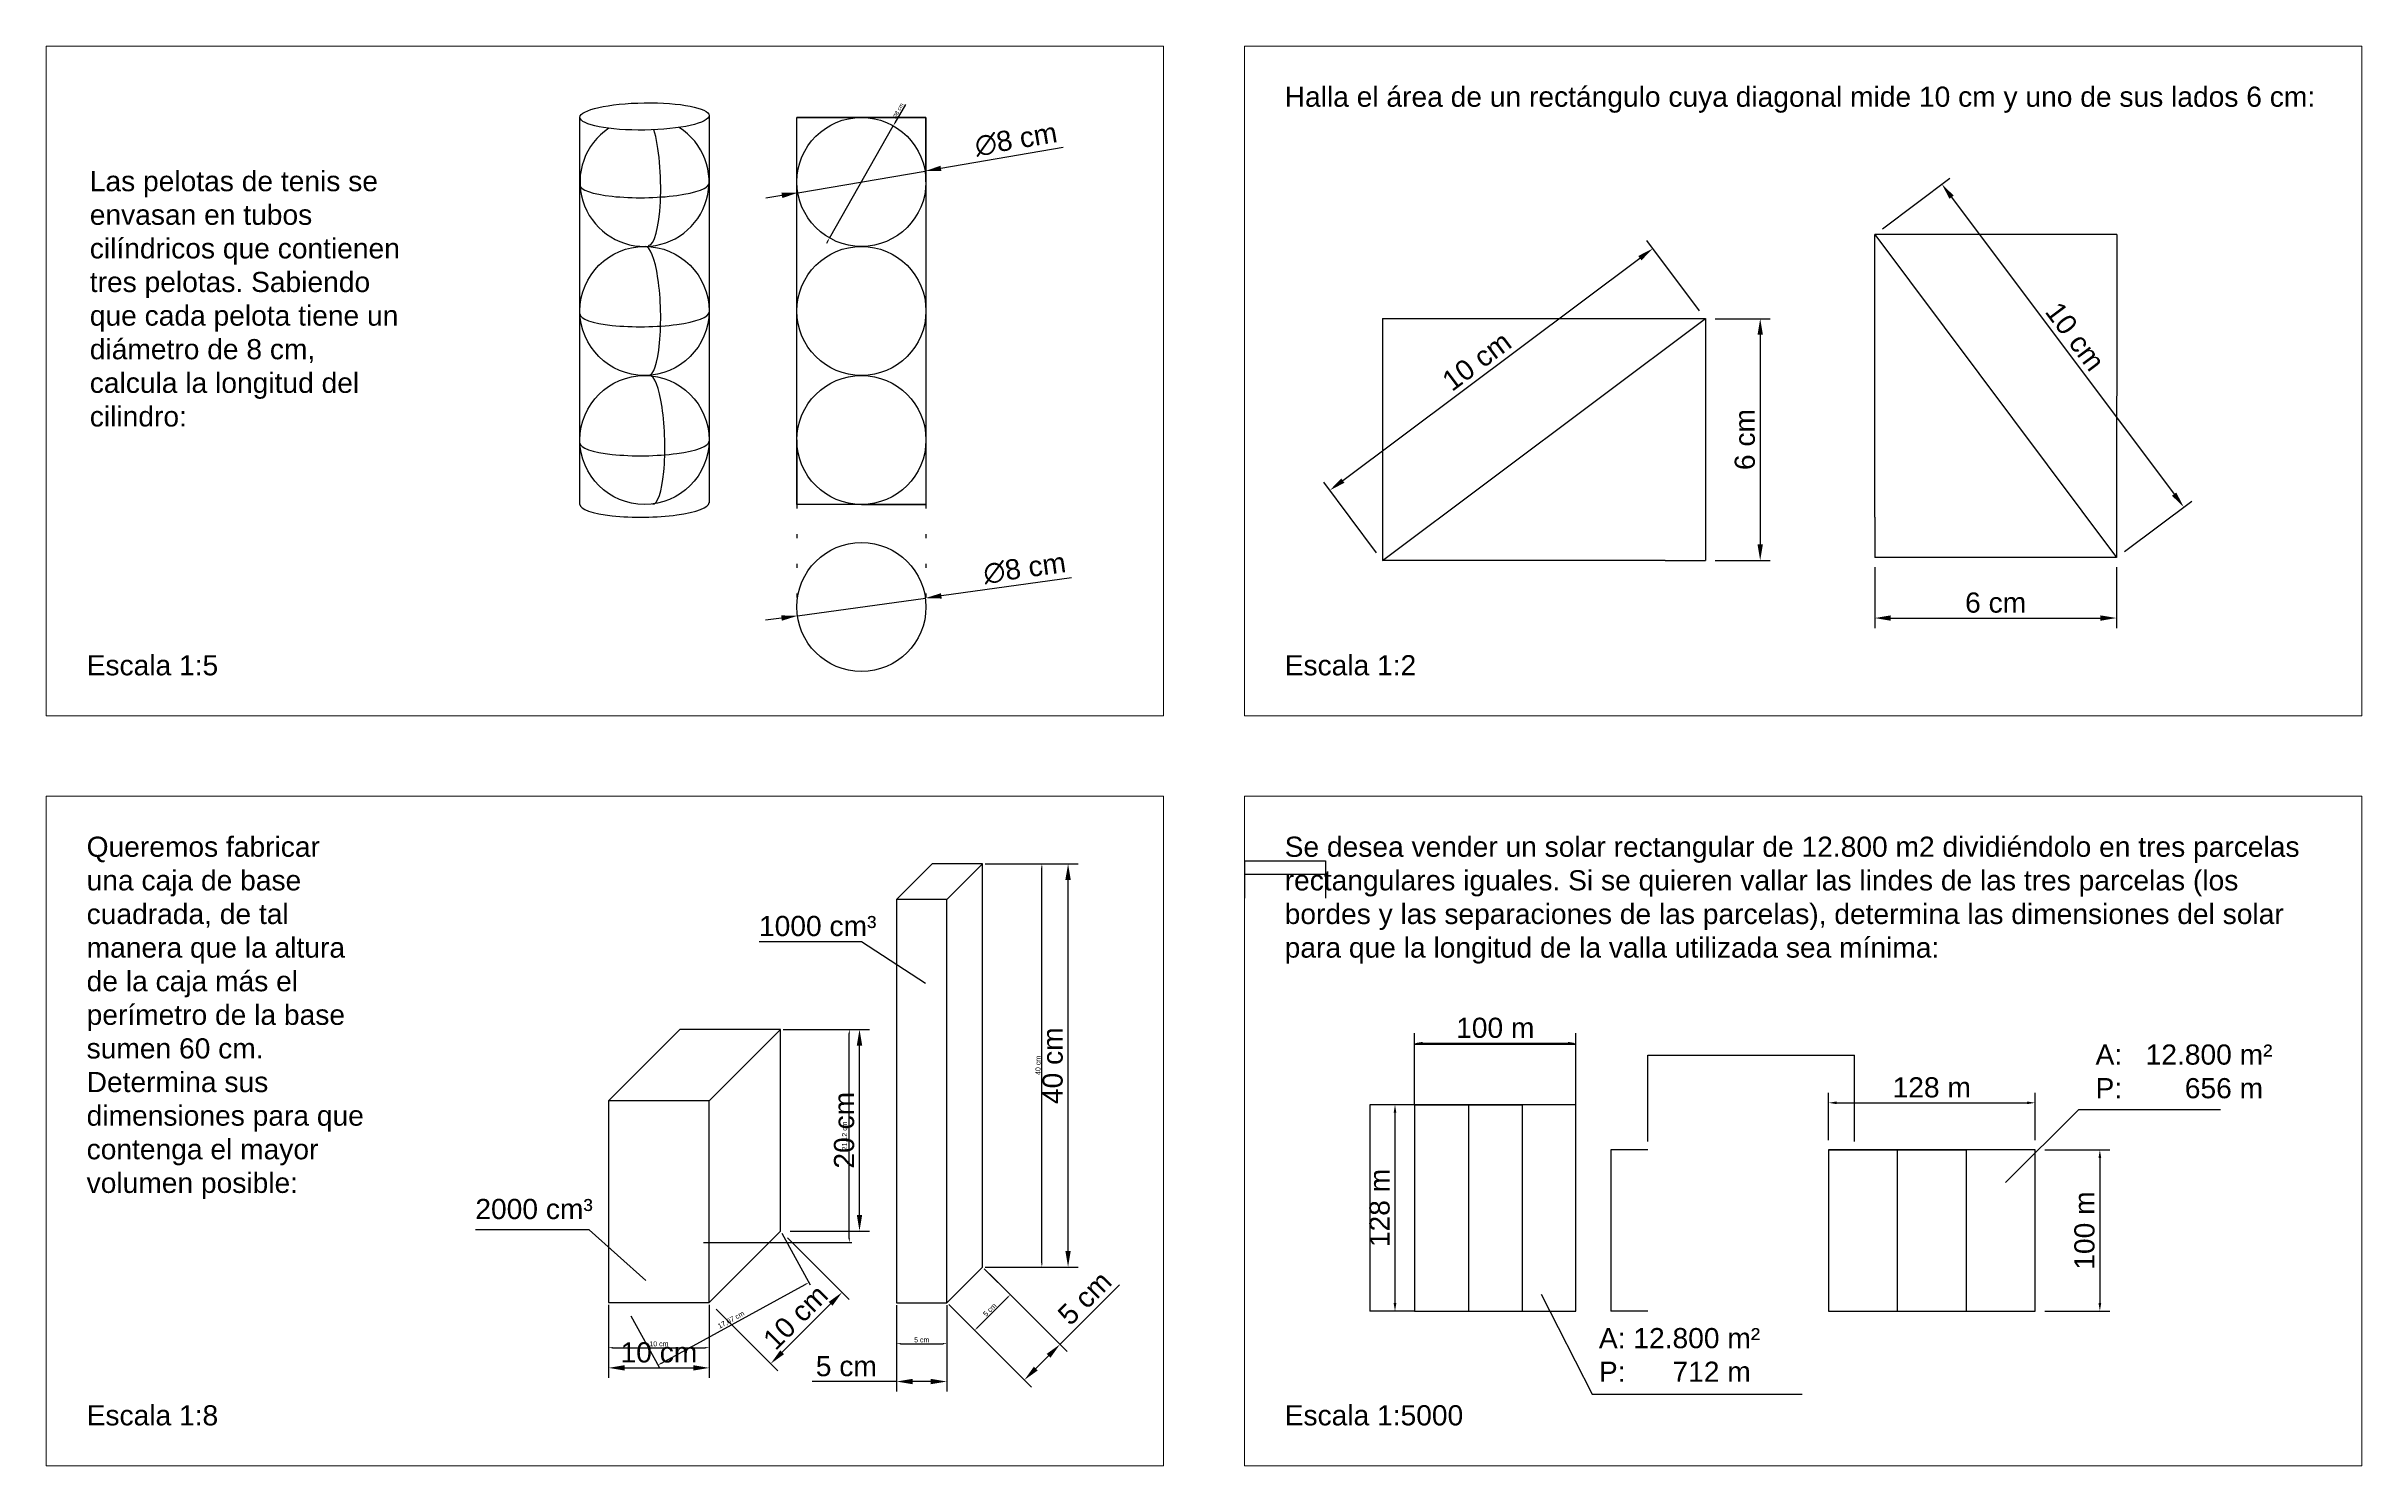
# Paper-space layout 'Presentación1' of a CAD drawing. Header units: millimetres. Extents: x 0 to 287, y 0 to 176.
# The model-space entities are those that its viewports show. They can reach past a viewport. Long polylines and large blocks are cut down to what shows.
import ezdxf

# ---------------------------------------------------------------- set-up
doc = ezdxf.new("R2010")
doc.units = ezdxf.units.MM
doc.linetypes.add('PUNTOS', pattern=[6.35, 0, -6.35])
doc.layers.add('Cotas', color=253, linetype='Continuous')
doc.layers.add('Líneas de cota', color=252, linetype='PUNTOS')
doc.styles.get("Standard").update_dxf_attribs({"font": 'arial.ttf'})
doc.dimstyles.new('nury_cm', dxfattribs={"dimtxt": 2.5, "dimasz": 2, "dimexe": 1.25, "dimexo": 1.2, "dimtad": 1, "dimlfac": 0.1, "dimtxsty": 'Standard', "dimcen": 2.5, "dimadec": 0, "dimazin": 0, "dimtfac": 1, "dimtmove": 0, "dimatfit": 3, "dimfxl": 1, "dimarcsym": 0})
doc.dimstyles.new('nury_m', dxfattribs={"dimtxt": 2.5, "dimasz": 1, "dimexe": 1.25, "dimexo": 1.2, "dimtad": 1, "dimlfac": 0.001, "dimtxsty": 'Standard', "dimcen": 2.5, "dimadec": 0, "dimazin": 0, "dimtfac": 1, "dimtmove": 0, "dimatfit": 3, "dimfxl": 1, "dimarcsym": 0})

# ---------------------------------------------------------------- blocks, each defined once
blk = doc.blocks.new('*D2')
at = {"color": 0, "lineweight": -2, "transparency": 16777216}
for p, q in [((2401.11, 1755.3), (2394.61, 1743.85)), ((2354.12, 1672.54), (2393.62, 1742.11)), ((2353.14, 1670.8), (2352.15, 1669.06))]:
    blk.add_line(p, q, dxfattribs=at)
at = {"color": 0, "transparency": 16777216}
for points in [[(2394.32, 1744.02), (2394.9, 1743.69), (2393.62, 1742.11)], [(2352.85, 1670.97), (2353.43, 1670.64), (2354.12, 1672.54)]]:
    blk.add_solid(points, dxfattribs=at)
at = {"layer": 'Defpoints', "color": 0, "transparency": 16777216}
for p in [(2393.62, 1742.11), (2354.12, 1672.54)]:
    blk.add_point(p, dxfattribs=at)
at = {"color": 0, "transparency": 16777216, "insert": (2396.64, 1751.42), "char_height": 2.5, "attachment_point": 5, "rotation": 60.41577}
blk.add_mtext('∅8 cm', dxfattribs=at)
blk = doc.blocks.new('*D3')
at = {"layer": 'Cotas', "color": 0, "lineweight": -2, "transparency": 16777216}
for p, q in [((2498.83, 1728.58), (2423.17, 1715.71)), ((2334.44, 1700.62), (2413.31, 1714.03)), ((2324.58, 1698.94), (2314.72, 1697.27))]:
    blk.add_line(p, q, dxfattribs=at)
at = {"layer": 'Cotas', "color": 0, "transparency": 16777216}
for points in [[(2422.89, 1717.35), (2423.44, 1714.07), (2413.31, 1714.03)], [(2324.3, 1700.59), (2324.86, 1697.3), (2334.44, 1700.62)]]:
    blk.add_solid(points, dxfattribs=at)
at = {"layer": 'Defpoints', "color": 0, "transparency": 16777216}
for p in [(2413.31, 1714.03), (2334.44, 1700.62)]:
    blk.add_point(p, dxfattribs=at)
at = {"layer": 'Cotas', "color": 0, "transparency": 16777216, "insert": (2469.66, 1733.61), "char_height": 12.5, "attachment_point": 5, "rotation": 9.65063}
blk.add_mtext('∅8 cm', dxfattribs=at)
blk = doc.blocks.new('*D4')
at = {"layer": 'Cotas', "color": 0, "lineweight": -2, "transparency": 16777216}
for p, q in [((2948.59, 1839.6), (2962.29, 1839.6)), ((2959.79, 1835.6), (2959.79, 1783.64)), ((2948.59, 1779.64), (2962.29, 1779.64))]:
    blk.add_line(p, q, dxfattribs=at)
at = {"layer": 'Cotas', "color": 0, "transparency": 16777216}
for points in [[(2959.12, 1835.6), (2960.46, 1835.6), (2959.79, 1839.6)], [(2959.12, 1783.64), (2960.46, 1783.64), (2959.79, 1779.64)]]:
    blk.add_solid(points, dxfattribs=at)
at = {"layer": 'Defpoints', "color": 0, "transparency": 16777216}
for p in [(2946.19, 1839.6), (2946.19, 1779.64), (2959.79, 1779.64)]:
    blk.add_point(p, dxfattribs=at)
at = {"layer": 'Cotas', "color": 0, "transparency": 16777216, "insert": (2955.99, 1809.62), "char_height": 5, "attachment_point": 5, "rotation": 90}
blk.add_mtext('6 cm', dxfattribs=at)
blk = doc.blocks.new('*D5')
at = {"layer": 'Cotas', "color": 0, "lineweight": -2, "transparency": 16777216}
for p, q in [((2856.31, 1799.44), (2929.96, 1854.6)), ((2944.75, 1841.52), (2931.66, 1859)), ((2864.7, 1781.56), (2851.61, 1799.04))]:
    blk.add_line(p, q, dxfattribs=at)
at = {"layer": 'Cotas', "color": 0, "transparency": 16777216}
for points in [[(2929.56, 1855.14), (2930.36, 1854.07), (2933.16, 1857)], [(2855.91, 1799.97), (2856.71, 1798.9), (2853.1, 1797.04)]]:
    blk.add_solid(points, dxfattribs=at)
at = {"layer": 'Defpoints', "color": 0, "transparency": 16777216}
for p in [(2933.16, 1857), (2946.19, 1839.6), (2866.14, 1779.64)]:
    blk.add_point(p, dxfattribs=at)
at = {"layer": 'Cotas', "color": 0, "transparency": 16777216, "insert": (2889.51, 1829.05), "char_height": 5, "attachment_point": 5, "rotation": 36.83377}
blk.add_mtext('10 cm', dxfattribs=at)
blk = doc.blocks.new('*D6')
at = {"layer": 'Cotas', "color": 0, "lineweight": -2, "transparency": 16777216}
for p, q in [((2990.09, 1861.89), (3006.84, 1874.43)), ((3007.23, 1869.73), (3062.4, 1796.08)), ((3050.06, 1781.83), (3066.8, 1794.37))]:
    blk.add_line(p, q, dxfattribs=at)
at = {"layer": 'Cotas', "color": 0, "transparency": 16777216}
for points in [[(3007.77, 1870.13), (3006.7, 1869.33), (3004.84, 1872.93)], [(3062.93, 1796.48), (3061.87, 1795.68), (3064.8, 1792.88)]]:
    blk.add_solid(points, dxfattribs=at)
at = {"layer": 'Defpoints', "color": 0, "transparency": 16777216}
for p in [(2988.17, 1860.45), (3064.8, 1792.88), (3048.13, 1780.39)]:
    blk.add_point(p, dxfattribs=at)
at = {"layer": 'Cotas', "color": 0, "transparency": 16777216, "insert": (3037.86, 1835.18), "char_height": 5, "attachment_point": 5, "rotation": 306.83377}
blk.add_mtext('10 cm', dxfattribs=at)
blk = doc.blocks.new('*D7')
at = {"layer": 'Cotas', "color": 0, "lineweight": -2, "transparency": 16777216}
for p, q in [((2988.17, 1777.99), (2988.17, 1762.86)), ((3048.13, 1777.99), (3048.13, 1762.86)), ((2992.17, 1765.36), (3044.13, 1765.36))]:
    blk.add_line(p, q, dxfattribs=at)
at = {"layer": 'Cotas', "color": 0, "transparency": 16777216}
for points in [[(2992.17, 1766.02), (2992.17, 1764.69), (2988.17, 1765.36)], [(3044.13, 1766.02), (3044.13, 1764.69), (3048.13, 1765.36)]]:
    blk.add_solid(points, dxfattribs=at)
at = {"layer": 'Defpoints', "color": 0, "transparency": 16777216}
for p in [(2988.17, 1780.39), (3048.13, 1780.39), (3048.13, 1765.36)]:
    blk.add_point(p, dxfattribs=at)
at = {"layer": 'Cotas', "color": 0, "transparency": 16777216, "insert": (3018.15, 1769.16), "char_height": 5, "attachment_point": 5}
blk.add_mtext('6 cm', dxfattribs=at)
blk = doc.blocks.new('*D8')
at = {"color": 0, "lineweight": -2, "transparency": 16777216}
for p, q in [((7085.8, 1824.59), (7085.8, 1779.52)), ((7185.8, 1824.59), (7185.8, 1779.52)), ((7089.8, 1782.02), (7181.8, 1782.02))]:
    blk.add_line(p, q, dxfattribs=at)
at = {"color": 0, "transparency": 16777216}
for points in [[(7089.8, 1782.69), (7089.8, 1781.36), (7085.8, 1782.02)], [(7181.8, 1782.69), (7181.8, 1781.36), (7185.8, 1782.02)]]:
    blk.add_solid(points, dxfattribs=at)
at = {"layer": 'Defpoints', "color": 0, "transparency": 16777216}
for p in [(7085.8, 1826.99), (7185.8, 1826.99), (7185.8, 1782.02)]:
    blk.add_point(p, dxfattribs=at)
at = {"color": 0, "transparency": 16777216, "insert": (7135.8, 1785.83), "char_height": 5, "attachment_point": 5}
blk.add_mtext('10 cm', dxfattribs=at)
blk = doc.blocks.new('*D9')
at = {"color": 0, "lineweight": -2, "transparency": 16777216}
for p, q in [((7257.66, 1895.6), (7285.64, 1844.48)), ((7138.25, 1766.66), (7280.93, 1844.76)), ((7107.97, 1813.65), (7135.95, 1762.54))]:
    blk.add_line(p, q, dxfattribs=at)
at = {"color": 0, "transparency": 16777216}
for points in [[(7280.61, 1845.34), (7281.25, 1844.17), (7284.44, 1846.68)], [(7137.93, 1767.24), (7138.57, 1766.07), (7134.75, 1764.74)]]:
    blk.add_solid(points, dxfattribs=at)
at = {"layer": 'Defpoints', "color": 0, "transparency": 16777216}
for p in [(7256.51, 1897.7), (7284.44, 1846.68), (7106.82, 1815.76)]:
    blk.add_point(p, dxfattribs=at)
at = {"color": 0, "transparency": 16777216, "insert": (7207.55, 1809.44), "char_height": 5, "attachment_point": 5, "rotation": 28.69652}
blk.add_mtext('17,07 cm', dxfattribs=at)
blk = doc.blocks.new('*D10')
at = {"color": 0, "lineweight": -2, "transparency": 16777216}
for p, q in [((7258.91, 2097.7), (7327.11, 2097.7)), ((7324.61, 1890.47), (7324.61, 2093.7)), ((7179.93, 1886.47), (7327.11, 1886.47))]:
    blk.add_line(p, q, dxfattribs=at)
at = {"color": 0, "transparency": 16777216}
for points in [[(7323.94, 2093.7), (7325.28, 2093.7), (7324.61, 2097.7)], [(7323.94, 1890.47), (7325.28, 1890.47), (7324.61, 1886.47)]]:
    blk.add_solid(points, dxfattribs=at)
at = {"layer": 'Defpoints', "color": 0, "transparency": 16777216}
for p in [(7256.51, 2097.7), (7324.61, 2097.7), (7177.53, 1886.47)]:
    blk.add_point(p, dxfattribs=at)
at = {"color": 0, "transparency": 16777216, "insert": (7320.35, 1992.09), "char_height": 5, "attachment_point": 5, "rotation": 90}
blk.add_mtext('21,12 cm', dxfattribs=at)
blk = doc.blocks.new('*D11')
at = {"color": 0, "lineweight": -2, "transparency": 16777216}
for p, q in [((7371.44, 1824.26), (7371.44, 1783.49)), ((7421.44, 1824.26), (7421.44, 1783.49)), ((7375.44, 1785.99), (7417.44, 1785.99))]:
    blk.add_line(p, q, dxfattribs=at)
at = {"color": 0, "transparency": 16777216}
for points in [[(7375.44, 1786.66), (7375.44, 1785.33), (7371.44, 1785.99)], [(7417.44, 1786.66), (7417.44, 1785.33), (7421.44, 1785.99)]]:
    blk.add_solid(points, dxfattribs=at)
at = {"layer": 'Defpoints', "color": 0, "transparency": 16777216}
for p in [(7371.44, 1826.66), (7421.44, 1826.66), (7421.44, 1785.99)]:
    blk.add_point(p, dxfattribs=at)
at = {"color": 0, "transparency": 16777216, "insert": (7396.44, 1789.79), "char_height": 5, "attachment_point": 5}
blk.add_mtext('5 cm', dxfattribs=at)
blk = doc.blocks.new('*D12')
at = {"color": 0, "lineweight": -2, "transparency": 16777216}
for p, q in [((7458.49, 1860.32), (7485.99, 1832.82)), ((7451.7, 1802.06), (7481.4, 1831.76)), ((7423.14, 1824.96), (7450.64, 1797.46))]:
    blk.add_line(p, q, dxfattribs=at)
at = {"color": 0, "transparency": 16777216}
for points in [[(7480.92, 1832.23), (7481.87, 1831.29), (7484.22, 1834.59)], [(7451.23, 1802.53), (7452.17, 1801.59), (7448.87, 1799.23)]]:
    blk.add_solid(points, dxfattribs=at)
at = {"layer": 'Defpoints', "color": 0, "transparency": 16777216}
for p in [(7456.79, 1862.02), (7484.22, 1834.59), (7421.44, 1826.66)]:
    blk.add_point(p, dxfattribs=at)
at = {"color": 0, "transparency": 16777216, "insert": (7463.86, 1819.59), "char_height": 5, "attachment_point": 5, "rotation": 45}
blk.add_mtext('5 cm', dxfattribs=at)
blk = doc.blocks.new('*D13')
at = {"color": 0, "lineweight": -2, "transparency": 16777216}
for p, q in [((7459.19, 2262.02), (7518.05, 2262.02)), ((7515.55, 1866.02), (7515.55, 2258.02)), ((7459.19, 1862.02), (7518.05, 1862.02))]:
    blk.add_line(p, q, dxfattribs=at)
at = {"color": 0, "transparency": 16777216}
for points in [[(7514.88, 2258.02), (7516.21, 2258.02), (7515.55, 2262.02)], [(7514.88, 1866.02), (7516.21, 1866.02), (7515.55, 1862.02)]]:
    blk.add_solid(points, dxfattribs=at)
at = {"layer": 'Defpoints', "color": 0, "transparency": 16777216}
for p in [(7456.79, 2262.02), (7515.55, 2262.02), (7456.79, 1862.02)]:
    blk.add_point(p, dxfattribs=at)
at = {"color": 0, "transparency": 16777216, "insert": (7511.74, 2062.02), "char_height": 5, "attachment_point": 5, "rotation": 90}
blk.add_mtext('40 cm', dxfattribs=at)
blk = doc.blocks.new('*D14')
at = {"layer": 'Cotas', "color": 0, "lineweight": -2, "transparency": 16777216}
for p, q in [((7085.8, 1817.39), (7085.8, 1752)), ((7185.8, 1817.39), (7185.8, 1752)), ((7101.8, 1762), (7169.8, 1762))]:
    blk.add_line(p, q, dxfattribs=at)
at = {"layer": 'Cotas', "color": 0, "transparency": 16777216}
for points in [[(7101.8, 1764.66), (7101.8, 1759.33), (7085.8, 1762)], [(7169.8, 1764.66), (7169.8, 1759.33), (7185.8, 1762)]]:
    blk.add_solid(points, dxfattribs=at)
at = {"layer": 'Defpoints', "color": 0, "transparency": 16777216}
for p in [(7085.8, 1826.99), (7185.8, 1826.99), (7185.8, 1762)]:
    blk.add_point(p, dxfattribs=at)
at = {"layer": 'Cotas', "color": 0, "transparency": 16777216, "insert": (7135.8, 1777.21), "char_height": 20, "attachment_point": 5}
blk.add_mtext('10 cm', dxfattribs=at)
blk = doc.blocks.new('*D15')
at = {"layer": 'Cotas', "color": 0, "lineweight": -2, "transparency": 16777216}
for p, q in [((7263.3, 1890.91), (7324.44, 1829.77)), ((7257.97, 1777.44), (7306.06, 1825.53)), ((7192.58, 1820.2), (7253.73, 1759.06))]:
    blk.add_line(p, q, dxfattribs=at)
at = {"layer": 'Cotas', "color": 0, "transparency": 16777216}
for points in [[(7304.17, 1827.41), (7307.94, 1823.64), (7317.37, 1836.84)], [(7256.09, 1779.33), (7259.86, 1775.56), (7246.66, 1766.13)]]:
    blk.add_solid(points, dxfattribs=at)
at = {"layer": 'Defpoints', "color": 0, "transparency": 16777216}
for p in [(7256.51, 1897.7), (7317.37, 1836.84), (7185.8, 1826.99)]:
    blk.add_point(p, dxfattribs=at)
at = {"layer": 'Cotas', "color": 0, "transparency": 16777216, "insert": (7271.26, 1812.24), "char_height": 20, "attachment_point": 5, "rotation": 45}
blk.add_mtext('10 cm', dxfattribs=at)
blk = doc.blocks.new('*D16')
at = {"layer": 'Cotas', "color": 0, "lineweight": -2, "transparency": 16777216}
for p, q in [((7266.11, 2097.7), (7344.71, 2097.7)), ((7334.71, 1913.7), (7334.71, 2081.7)), ((7266.11, 1897.7), (7344.71, 1897.7))]:
    blk.add_line(p, q, dxfattribs=at)
at = {"layer": 'Cotas', "color": 0, "transparency": 16777216}
for points in [[(7332.04, 2081.7), (7337.37, 2081.7), (7334.71, 2097.7)], [(7332.04, 1913.7), (7337.37, 1913.7), (7334.71, 1897.7)]]:
    blk.add_solid(points, dxfattribs=at)
at = {"layer": 'Defpoints', "color": 0, "transparency": 16777216}
for p in [(7256.51, 2097.7), (7334.71, 2097.7), (7256.51, 1897.7)]:
    blk.add_point(p, dxfattribs=at)
at = {"layer": 'Cotas', "color": 0, "transparency": 16777216, "insert": (7319.5, 1997.7), "char_height": 20, "attachment_point": 5, "rotation": 90}
blk.add_mtext('20 cm', dxfattribs=at)
blk = doc.blocks.new('*D17')
at = {"layer": 'Cotas', "color": 0, "lineweight": -2, "transparency": 16777216}
for p, q in [((7371.44, 1817.06), (7371.44, 1738.44)), ((7421.44, 1817.06), (7421.44, 1738.44)), ((7371.44, 1748.44), (7287.85, 1748.44)), ((7405.44, 1748.44), (7387.44, 1748.44))]:
    blk.add_line(p, q, dxfattribs=at)
at = {"layer": 'Cotas', "color": 0, "transparency": 16777216}
for points in [[(7387.44, 1751.11), (7387.44, 1745.78), (7371.44, 1748.44)], [(7405.44, 1751.11), (7405.44, 1745.78), (7421.44, 1748.44)]]:
    blk.add_solid(points, dxfattribs=at)
at = {"layer": 'Defpoints', "color": 0, "transparency": 16777216}
for p in [(7371.44, 1826.66), (7421.44, 1826.66), (7421.44, 1748.44)]:
    blk.add_point(p, dxfattribs=at)
at = {"layer": 'Cotas', "color": 0, "transparency": 16777216, "insert": (7321.65, 1763.61), "char_height": 20, "attachment_point": 5}
blk.add_mtext('5 cm', dxfattribs=at)
blk = doc.blocks.new('*D18')
at = {"layer": 'Cotas', "color": 0, "lineweight": -2, "transparency": 16777216}
for p, q in [((7463.58, 1855.23), (7540.59, 1778.22)), ((7533.52, 1785.29), (7592.62, 1844.4)), ((7428.23, 1819.87), (7505.23, 1742.87)), ((7509.47, 1761.25), (7522.2, 1773.98))]:
    blk.add_line(p, q, dxfattribs=at)
at = {"layer": 'Cotas', "color": 0, "transparency": 16777216}
for points in [[(7520.32, 1775.87), (7524.09, 1772.1), (7533.52, 1785.29)], [(7507.59, 1763.14), (7511.36, 1759.37), (7498.16, 1749.94)]]:
    blk.add_solid(points, dxfattribs=at)
at = {"layer": 'Defpoints', "color": 0, "transparency": 16777216}
for p in [(7456.79, 1862.02), (7421.44, 1826.66), (7533.52, 1785.29)]:
    blk.add_point(p, dxfattribs=at)
at = {"layer": 'Cotas', "color": 0, "transparency": 16777216, "insert": (7558, 1831.23), "char_height": 20, "attachment_point": 5, "rotation": 45}
blk.add_mtext('5 cm', dxfattribs=at)
blk = doc.blocks.new('*D19')
at = {"layer": 'Cotas', "color": 0, "lineweight": -2, "transparency": 16777216}
for p, q in [((7466.39, 2262.02), (7551.53, 2262.02)), ((7541.53, 1878.02), (7541.53, 2246.02)), ((7466.39, 1862.02), (7551.53, 1862.02))]:
    blk.add_line(p, q, dxfattribs=at)
at = {"layer": 'Cotas', "color": 0, "transparency": 16777216}
for points in [[(7538.86, 2246.02), (7544.2, 2246.02), (7541.53, 2262.02)], [(7538.86, 1878.02), (7544.2, 1878.02), (7541.53, 1862.02)]]:
    blk.add_solid(points, dxfattribs=at)
at = {"layer": 'Defpoints', "color": 0, "transparency": 16777216}
for p in [(7456.79, 2262.02), (7541.53, 2262.02), (7456.79, 1862.02)]:
    blk.add_point(p, dxfattribs=at)
at = {"layer": 'Cotas', "color": 0, "transparency": 16777216, "insert": (7526.32, 2061.69), "char_height": 20, "attachment_point": 5, "rotation": 90}
blk.add_mtext('40 cm', dxfattribs=at)
blk = doc.blocks.new('*D29')
at = {"color": 0, "lineweight": -2, "transparency": 16777216}
for p, q in [((75780.47, 665666.91), (75780.47, 688821.45)), ((125780.47, 665666.91), (125780.47, 688821.45)), ((75788.47, 688811.45), (125772.47, 688811.45))]:
    blk.add_line(p, q, dxfattribs=at)
at = {"color": 0, "transparency": 16777216}
for points in [[(75788.47, 688812.78), (75788.47, 688810.12), (75780.47, 688811.45)], [(125772.47, 688812.78), (125772.47, 688810.12), (125780.47, 688811.45)]]:
    blk.add_solid(points, dxfattribs=at)
at = {"layer": 'Defpoints', "color": 0, "transparency": 16777216}
for p in [(125780.47, 688811.45), (75780.47, 665657.31), (125780.47, 665657.31)]:
    blk.add_point(p, dxfattribs=at)
at = {"color": 0, "transparency": 16777216, "insert": (100780.47, 688826.66), "char_height": 20, "attachment_point": 5}
blk.add_mtext('50 m', dxfattribs=at)
blk = doc.blocks.new('*D30')
at = {"color": 0, "lineweight": -2, "transparency": 16777216}
for p, q in [((75770.87, 665657.31), (19233.54, 665657.31)), ((19243.54, 665649.31), (19243.54, 409665.31)), ((75770.87, 409657.31), (19233.54, 409657.31))]:
    blk.add_line(p, q, dxfattribs=at)
at = {"color": 0, "transparency": 16777216}
for points in [[(19242.2, 665649.31), (19244.87, 665649.31), (19243.54, 665657.31)], [(19242.2, 409665.31), (19244.87, 409665.31), (19243.54, 409657.31)]]:
    blk.add_solid(points, dxfattribs=at)
at = {"layer": 'Defpoints', "color": 0, "transparency": 16777216}
for p in [(75780.47, 665657.31), (19243.54, 409657.31), (75780.47, 409657.31)]:
    blk.add_point(p, dxfattribs=at)
at = {"color": 0, "transparency": 16777216, "insert": (19228.33, 537657.31), "char_height": 20, "attachment_point": 5, "rotation": 90}
blk.add_mtext('256 m', dxfattribs=at)
blk = doc.blocks.new('*D31')
at = {"color": 0, "lineweight": -2, "transparency": 16777216}
for p, q in [((180919.48, 537666.91), (180919.48, 575134.57)), ((280919.48, 537666.91), (280919.48, 575134.57)), ((180927.48, 575124.57), (280911.48, 575124.57))]:
    blk.add_line(p, q, dxfattribs=at)
at = {"color": 0, "transparency": 16777216}
for points in [[(180927.48, 575125.9), (180927.48, 575123.24), (180919.48, 575124.57)], [(280911.48, 575125.9), (280911.48, 575123.24), (280919.48, 575124.57)]]:
    blk.add_solid(points, dxfattribs=at)
at = {"layer": 'Defpoints', "color": 0, "transparency": 16777216}
for p in [(280919.48, 575124.57), (180919.48, 537657.31), (280919.48, 537657.31)]:
    blk.add_point(p, dxfattribs=at)
at = {"color": 0, "transparency": 16777216, "insert": (230919.48, 575139.78), "char_height": 20, "attachment_point": 5}
blk.add_mtext('100 m', dxfattribs=at)
blk = doc.blocks.new('*D32')
at = {"color": 0, "lineweight": -2, "transparency": 16777216}
for p, q in [((180909.88, 537657.31), (153166.6, 537657.31)), ((153176.6, 537649.31), (153176.6, 409665.31)), ((180909.88, 409657.31), (153166.6, 409657.31))]:
    blk.add_line(p, q, dxfattribs=at)
at = {"color": 0, "transparency": 16777216}
for points in [[(153175.27, 537649.31), (153177.93, 537649.31), (153176.6, 537657.31)], [(153175.27, 409665.31), (153177.93, 409665.31), (153176.6, 409657.31)]]:
    blk.add_solid(points, dxfattribs=at)
at = {"layer": 'Defpoints', "color": 0, "transparency": 16777216}
for p in [(180919.48, 537657.31), (153176.6, 409657.31), (180919.48, 409657.31)]:
    blk.add_point(p, dxfattribs=at)
at = {"color": 0, "transparency": 16777216, "insert": (153161.39, 473657.31), "char_height": 20, "attachment_point": 5, "rotation": 90}
blk.add_mtext('128 m', dxfattribs=at)
blk = doc.blocks.new('*D33')
at = {"color": 0, "lineweight": -2, "transparency": 16777216}
for p, q in [((325498.07, 514849.76), (325498.07, 568458.51)), ((453498.07, 514849.76), (453498.07, 568458.51)), ((325506.07, 568448.51), (453490.07, 568448.51))]:
    blk.add_line(p, q, dxfattribs=at)
at = {"color": 0, "transparency": 16777216}
for points in [[(325506.07, 568449.84), (325506.07, 568447.18), (325498.07, 568448.51)], [(453490.07, 568449.84), (453490.07, 568447.18), (453498.07, 568448.51)]]:
    blk.add_solid(points, dxfattribs=at)
at = {"layer": 'Defpoints', "color": 0, "transparency": 16777216}
for p in [(453498.07, 568448.51), (325498.07, 514840.16), (453498.07, 514840.16)]:
    blk.add_point(p, dxfattribs=at)
at = {"color": 0, "transparency": 16777216, "insert": (389498.07, 568463.72), "char_height": 20, "attachment_point": 5}
blk.add_mtext('128 m', dxfattribs=at)
blk = doc.blocks.new('*D34')
at = {"color": 0, "lineweight": -2, "transparency": 16777216}
for p, q in [((325488.47, 509657.31), (302514.1, 509657.31)), ((302524.1, 509649.31), (302524.1, 409665.31)), ((325488.47, 409657.31), (302514.1, 409657.31))]:
    blk.add_line(p, q, dxfattribs=at)
at = {"color": 0, "transparency": 16777216}
for points in [[(302522.77, 509649.31), (302525.44, 509649.31), (302524.1, 509657.31)], [(302522.77, 409665.31), (302525.44, 409665.31), (302524.1, 409657.31)]]:
    blk.add_solid(points, dxfattribs=at)
at = {"layer": 'Defpoints', "color": 0, "transparency": 16777216}
for p in [(325498.07, 509657.31), (302524.1, 409657.31), (325498.07, 409657.31)]:
    blk.add_point(p, dxfattribs=at)
at = {"color": 0, "transparency": 16777216, "insert": (302508.89, 459657.31), "char_height": 20, "attachment_point": 5, "rotation": 90}
blk.add_mtext('100 m', dxfattribs=at)
blk = doc.blocks.new('*D39')
at = {"color": 0, "lineweight": -2, "transparency": 16777216}
for p, q in [((75780.47, 665658.51), (75780.47, 680539.69)), ((75781.47, 680538.44), (125779.47, 680538.44)), ((125780.47, 665658.51), (125780.47, 680539.69))]:
    blk.add_line(p, q, dxfattribs=at)
at = {"color": 0, "transparency": 16777216}
for points in [[(75781.47, 680538.61), (75781.47, 680538.27), (75780.47, 680538.44)], [(125779.47, 680538.61), (125779.47, 680538.27), (125780.47, 680538.44)]]:
    blk.add_solid(points, dxfattribs=at)
at = {"layer": 'Defpoints', "color": 0, "transparency": 16777216}
for p in [(125780.47, 680538.44), (75780.47, 665657.31), (125780.47, 665657.31)]:
    blk.add_point(p, dxfattribs=at)
at = {"color": 0, "transparency": 16777216, "insert": (100780.47, 680540.34), "char_height": 2.5, "attachment_point": 5}
blk.add_mtext('50 m', dxfattribs=at)
blk = doc.blocks.new('*D40')
at = {"color": 0, "lineweight": -2, "transparency": 16777216}
for p, q in [((75779.27, 665657.31), (22729.63, 665657.31)), ((22730.88, 665656.31), (22730.88, 409658.31)), ((75779.27, 409657.31), (22729.63, 409657.31))]:
    blk.add_line(p, q, dxfattribs=at)
at = {"color": 0, "transparency": 16777216}
for points in [[(22730.71, 665656.31), (22731.05, 665656.31), (22730.88, 665657.31)], [(22730.71, 409658.31), (22731.05, 409658.31), (22730.88, 409657.31)]]:
    blk.add_solid(points, dxfattribs=at)
at = {"layer": 'Defpoints', "color": 0, "transparency": 16777216}
for p in [(75780.47, 665657.31), (22730.88, 409657.31), (75780.47, 409657.31)]:
    blk.add_point(p, dxfattribs=at)
at = {"color": 0, "transparency": 16777216, "insert": (22728.98, 537657.31), "char_height": 2.5, "attachment_point": 5, "rotation": 90}
blk.add_mtext('256 m', dxfattribs=at)
blk = doc.blocks.new('*D44')
at = {"layer": 'Cotas', "color": 0, "lineweight": -2, "transparency": 16777216}
for p, q in [((180919.48, 543657.31), (180919.48, 582038.13)), ((280919.48, 543657.31), (280919.48, 582038.13)), ((185919.48, 575788.13), (275919.48, 575788.13))]:
    blk.add_line(p, q, dxfattribs=at)
at = {"layer": 'Cotas', "color": 0, "transparency": 16777216}
for points in [[(185919.48, 576621.47), (185919.48, 574954.8), (180919.48, 575788.13)], [(275919.48, 576621.47), (275919.48, 574954.8), (280919.48, 575788.13)]]:
    blk.add_solid(points, dxfattribs=at)
at = {"layer": 'Defpoints', "color": 0, "transparency": 16777216}
for p in [(280919.48, 575788.13), (180919.48, 537657.31), (280919.48, 537657.31)]:
    blk.add_point(p, dxfattribs=at)
at = {"layer": 'Cotas', "color": 0, "transparency": 16777216, "insert": (230919.48, 585295.29), "char_height": 12500, "attachment_point": 5}
blk.add_mtext('100 m', dxfattribs=at)
blk = doc.blocks.new('*D45')
at = {"layer": 'Cotas', "color": 0, "lineweight": -2, "transparency": 16777216}
for p, q in [((174919.48, 537657.31), (162497.15, 537657.31)), ((168747.15, 532657.31), (168747.15, 414657.31)), ((174919.48, 409657.31), (162497.15, 409657.31))]:
    blk.add_line(p, q, dxfattribs=at)
at = {"layer": 'Cotas', "color": 0, "transparency": 16777216}
for points in [[(167913.81, 532657.31), (169580.48, 532657.31), (168747.15, 537657.31)], [(167913.81, 414657.31), (169580.48, 414657.31), (168747.15, 409657.31)]]:
    blk.add_solid(points, dxfattribs=at)
at = {"layer": 'Defpoints', "color": 0, "transparency": 16777216}
for p in [(180919.48, 537657.31), (168747.15, 409657.31), (180919.48, 409657.31)]:
    blk.add_point(p, dxfattribs=at)
at = {"layer": 'Cotas', "color": 0, "transparency": 16777216, "insert": (159239.99, 473657.31), "char_height": 12500, "attachment_point": 5, "rotation": 90}
blk.add_mtext('128 m', dxfattribs=at)
blk = doc.blocks.new('*D49')
at = {"layer": 'Cotas', "color": 0, "lineweight": -2, "transparency": 16777216}
for p, q in [((437408.47, 515657.31), (437408.47, 545111.88)), ((565408.47, 515657.31), (565408.47, 545111.88)), ((442408.47, 538861.88), (560408.47, 538861.88))]:
    blk.add_line(p, q, dxfattribs=at)
at = {"layer": 'Cotas', "color": 0, "transparency": 16777216}
for points in [[(442408.47, 539695.21), (442408.47, 538028.54), (437408.47, 538861.88)], [(560408.47, 539695.21), (560408.47, 538028.54), (565408.47, 538861.88)]]:
    blk.add_solid(points, dxfattribs=at)
at = {"layer": 'Defpoints', "color": 0, "transparency": 16777216}
for p in [(565408.47, 538861.88), (437408.47, 509657.31), (565408.47, 509657.31)]:
    blk.add_point(p, dxfattribs=at)
at = {"layer": 'Cotas', "color": 0, "transparency": 16777216, "insert": (501408.47, 548369.04), "char_height": 12500, "attachment_point": 5}
blk.add_mtext('128 m', dxfattribs=at)
blk = doc.blocks.new('*D50')
at = {"layer": 'Cotas', "color": 0, "lineweight": -2, "transparency": 16777216}
for p, q in [((571408.47, 509657.31), (611859.41, 509657.31)), ((605609.41, 504657.31), (605609.41, 414657.31)), ((571408.47, 409657.31), (611859.41, 409657.31))]:
    blk.add_line(p, q, dxfattribs=at)
at = {"layer": 'Cotas', "color": 0, "transparency": 16777216}
for points in [[(604776.08, 504657.31), (606442.74, 504657.31), (605609.41, 509657.31)], [(604776.08, 414657.31), (606442.74, 414657.31), (605609.41, 409657.31)]]:
    blk.add_solid(points, dxfattribs=at)
at = {"layer": 'Defpoints', "color": 0, "transparency": 16777216}
for p in [(565408.47, 509657.31), (565408.47, 409657.31), (605609.41, 409657.31)]:
    blk.add_point(p, dxfattribs=at)
at = {"layer": 'Cotas', "color": 0, "transparency": 16777216, "insert": (596102.25, 459657.31), "char_height": 12500, "attachment_point": 5, "rotation": 90}
blk.add_mtext('100 m', dxfattribs=at)
blk = doc.blocks.new('*D53')
at = {"layer": 'Cotas', "color": 0, "lineweight": -2, "transparency": 16777216}
for p, q in [((2504.01, 1461.86), (2423.4, 1450.67)), ((2334.25, 1438.3), (2413.49, 1449.29)), ((2324.35, 1436.92), (2314.44, 1435.55))]:
    blk.add_line(p, q, dxfattribs=at)
at = {"layer": 'Cotas', "color": 0, "transparency": 16777216}
for points in [[(2423.17, 1452.32), (2423.63, 1449.02), (2413.49, 1449.29)], [(2324.12, 1438.57), (2324.58, 1435.27), (2334.25, 1438.3)]]:
    blk.add_solid(points, dxfattribs=at)
at = {"layer": 'Defpoints', "color": 0, "transparency": 16777216}
for p in [(2413.49, 1449.29), (2334.25, 1438.3)]:
    blk.add_point(p, dxfattribs=at)
at = {"layer": 'Cotas', "color": 0, "transparency": 16777216, "insert": (2475, 1467.78), "char_height": 12.5, "attachment_point": 5, "rotation": 7.90074}
blk.add_mtext('∅8 cm', dxfattribs=at)

msp = doc.modelspace()

# ---------------------------------------------------------------- linework, layer by layer
at = {"ltscale": 1000}
for p, q in [((180919.479, 537657.309), (214249.479, 537657.309)), ((214249.479, 537657.309), (214249.479, 409657.309)), ((214249.479, 537657.309), (247579.479, 537657.309)), ((247579.479, 537657.309), (247579.479, 409657.309))]:
    msp.add_line(p, q, dxfattribs=at)
for p, q in [((437408.467, 509657.309), (480068.467, 509657.309)), ((480068.467, 509657.309), (480068.467, 409657.309)), ((480068.467, 509657.309), (522728.467, 509657.309)), ((522728.467, 509657.309), (522728.467, 409657.309)), ((7371.438, 2226.662), (7406.793, 2262.017)), ((7456.793, 2262.017), (7406.793, 2262.017)), ((7421.438, 2226.662), (7456.793, 2262.017)), ((7456.793, 1862.017), (7456.793, 2262.017)), ((7085.796, 2026.991), (7156.507, 2097.701)), ((7256.507, 2097.701), (7156.507, 2097.701)), ((7185.796, 2026.991), (7256.507, 2097.701)), ((7256.507, 1897.701), (7256.507, 2097.701)), ((7185.796, 1826.991), (7256.507, 1897.701)), ((3048.172, 1860.45), (2988.172, 1860.45)), ((2988.172, 1860.45), (3048.134, 1780.395)), ((2988.172, 1790.344), (2988.172, 1860.45)), ((3048.172, 1860.45), (3048.134, 1780.395)), ((7421.438, 1826.662), (7456.793, 1862.017)), ((2866.135, 1839.64), (2866.135, 1779.64)), ((2866.135, 1839.64), (2946.19, 1839.602)), ((2866.135, 1779.64), (2946.19, 1839.602)), ((2936.241, 1839.64), (2936.241, 1839.64)), ((2946.19, 1839.602), (2946.19, 1779.64)), ((2988.172, 1790.344), (2988.172, 1780.395)), ((2936.241, 1779.64), (2866.135, 1779.64)), ((2936.241, 1779.64), (2946.19, 1779.64)), ((3048.134, 1780.395), (2988.172, 1780.395)), ((2199.438, 1735.43), (2199.438, 1747.378)), ((2279.43, 1748.485), (2279.43, 1672.993)), ((2333.873, 1707.327), (2333.873, 1747.327)), ((2413.873, 1747.327), (2333.873, 1747.327)), ((2373.873, 1747.327), (2413.873, 1747.327)), ((2413.873, 1707.327), (2413.873, 1747.327)), ((2199.438, 1507.327), (2199.438, 1735.43)), ((2333.873, 1547.327), (2333.873, 1707.327)), ((2413.873, 1707.327), (2413.873, 1547.327)), ((2333.873, 1547.327), (2333.873, 1507.327)), ((2413.873, 1547.327), (2413.873, 1507.327)), ((2413.873, 1507.327), (2333.873, 1507.327)), ((2373.873, 1507.327), (2413.873, 1507.327))]:
    msp.add_line(p, q)
msp.add_lwpolyline([(180919.479, 409657.309), (280919.479, 409657.309), (280919.479, 537657.309), (180919.479, 537657.309)], close=True, dxfattribs=at)
for points in [[(437408.467, 409657.309), (565408.467, 409657.309), (565408.467, 509657.309), (437408.467, 509657.309)], [(7371.438, 1826.662), (7421.438, 1826.662), (7421.438, 2226.662), (7371.438, 2226.662)], [(7085.796, 1826.991), (7185.796, 1826.991), (7185.796, 2026.991), (7085.796, 2026.991)]]:
    msp.add_lwpolyline(points, close=True)
for points in [[(2333.873, 1747.327), (2413.873, 1747.327), (2413.873, 1507.327), (2333.873, 1507.327), (2333.873, 1747.327)], [(2279.43, 1672.993), (2279.43, 1508.434)]]:
    msp.add_lwpolyline(points)
for centre in [(2373.873, 1707.327), (2239.438, 1627.327), (2373.873, 1627.327), (2239.438, 1547.327), (2373.873, 1547.327), (2373.873, 1443.796)]:
    msp.add_circle(centre, 40)
msp.add_arc((2239.438, 1707.327), 40, 123.75217, 57.559846)
msp.add_ellipse((2239.434, 1747.906), major_axis=(39.996, 0.579), ratio=0.210862)
for centre, major_axis, end_param in [((2240.956, 1707.974), (-1.064, 39.986), 5.620838), ((2239.434, 1705.98), (39.996, 0.579), 6.2831853), ((2240.96, 1627.395), (-1.064, 39.986), 6.2831853), ((2239.434, 1625.98), (39.996, 0.579), 6.2831853), ((2243.547, 1547.477), (-1.064, 39.986), 6.2831853), ((2239.434, 1545.98), (39.996, 0.579), 6.2831853), ((2239.434, 1507.906), (39.996, 0.579), 6.2831853)]:
    msp.add_ellipse(centre, major_axis=major_axis, ratio=0.210862, start_param=3.1354849, end_param=end_param)
at = {"layer": 'Cotas'}
for points in [[(547175.259, 489469.473), (592502.693, 534765.863), (680281.655, 534765.863)], [(259312.27, 420299.899), (291003.433, 358199.626), (421194.162, 358199.626)]]:
    msp.add_lwpolyline(points, dxfattribs=at)
at = {"layer": 'Líneas de cota', "ltscale": 0.1}
for p, q in [((2333.873, 1507.327), (2333.873, 1443.796)), ((2413.873, 1507.327), (2413.873, 1443.796))]:
    msp.add_line(p, q, dxfattribs=at)

# ---------------------------------------------------------------- dimensions: what is measured, and where the dimension line sits
for base, p1, p2, dimstyle, override, picture, middle in [((125780.474, 688811.448), (75780.474, 665657.309), (125780.474, 665657.309), 'nury_m', {"dimpost": ' m'}, '*D29', (100780.474, 688826.66)), ((125780.474, 680538.439), (75780.474, 665657.309), (125780.474, 665657.309), 'nury_m', {"dimpost": ' m'}, '*D39', (100780.474, 680540.34)), ((280919.479, 575124.568), (180919.479, 537657.309), (280919.479, 537657.309), 'nury_m', {"dimpost": ' m'}, '*D31', (230919.479, 575139.78)), ((453498.074, 568448.51), (325498.074, 514840.159), (453498.074, 514840.159), 'nury_m', {"dimpost": ' m'}, '*D33', (389498.074, 568463.721)), ((7185.796, 1782.023), (7085.796, 1826.991), (7185.796, 1826.991), 'nury_cm', {"dimpost": ' cm'}, '*D8', (7135.796, 1785.826)), ((7421.438, 1785.993), (7371.438, 1826.662), (7421.438, 1826.662), 'nury_cm', {"dimpost": ' cm'}, '*D11', (7396.438, 1789.786))]:
    dim = msp.add_linear_dim(base=base, p1=p1, p2=p2, dimstyle=dimstyle, override=override)
    dim.commit()
    dim.dimension.update_dxf_attribs({"geometry": picture, "text_midpoint": middle})
for base, p1, p2, dimstyle, override, picture, middle in [((19243.538, 409657.309), (75780.474, 665657.309), (75780.474, 409657.309), 'nury_m', {"dimpost": ' m'}, '*D30', (19228.327, 537657.309)), ((22730.88, 409657.309), (75780.474, 665657.309), (75780.474, 409657.309), 'nury_m', {"dimpost": ' m'}, '*D40', (22728.978, 537657.309)), ((153176.6, 409657.309), (180919.479, 537657.309), (180919.479, 409657.309), 'nury_m', {"dimpost": ' m'}, '*D32', (153161.388, 473657.309)), ((302524.104, 409657.309), (325498.074, 509657.309), (325498.074, 409657.309), 'nury_m', {"dimpost": ' m'}, '*D34', (302508.892, 459657.309)), ((7515.546, 2262.017), (7456.793, 1862.017), (7456.793, 2262.017), 'nury_cm', {"dimpost": ' cm'}, '*D13', (7511.743, 2062.017)), ((7324.609, 2097.701), (7177.526, 1886.47), (7256.507, 2097.701), 'nury_cm', {"dimpost": ' cm'}, '*D10', (7320.355, 1992.086))]:
    dim = msp.add_linear_dim(base=base, p1=p1, p2=p2, angle=90, dimstyle=dimstyle, override=override)
    dim.commit()
    dim.dimension.update_dxf_attribs({"geometry": picture, "text_midpoint": middle})
for p1, p2, distance, picture, middle in [((7106.815, 1815.759), (7256.507, 1897.701), -58.168, '*D9', (7207.549, 1809.438)), ((7421.438, 1826.662), (7456.793, 1862.017), -38.793, '*D12', (7463.865, 1819.59))]:
    dim = msp.add_aligned_dim(p1=p1, p2=p2, distance=distance, dimstyle='nury_cm', override={"dimpost": ' cm'})
    dim.commit()
    dim.dimension.update_dxf_attribs({"geometry": picture, "text_midpoint": middle})
dim = msp.add_diameter_dim_2p(p1=(2354.125, 1672.541), p2=(2393.621, 1742.112), dimstyle='nury_cm', override={"dimpost": ' cm'})
dim.commit()
dim.dimension.update_dxf_attribs({"geometry": '*D2', "text_midpoint": (2396.638, 1751.42)})
at = {"layer": 'Cotas'}
for base, p1, p2, dimstyle, override, picture, middle in [((280919.479, 575788.132), (180919.479, 537657.309), (280919.479, 537657.309), 'nury_m', {"dimpost": ' m'}, '*D44', (230919.479, 575788.132)), ((7421.438, 1748.444), (7371.438, 1826.662), (7421.438, 1826.662), 'nury_cm', {"dimpost": ' cm'}, '*D17', (7321.645, 1748.444))]:
    dim = msp.add_linear_dim(base=base, p1=p1, p2=p2, dimstyle=dimstyle, override=override, dxfattribs=at)
    dim.commit()
    dim.dimension.update_dxf_attribs({"geometry": picture, "text_midpoint": middle, "dimtype": 160})
for base, p1, p2, dimstyle, override, picture, middle in [((565408.467, 538861.876), (437408.467, 509657.309), (565408.467, 509657.309), 'nury_m', {"dimpost": ' m'}, '*D49', (501408.467, 548369.039)), ((7185.796, 1761.997), (7085.796, 1826.991), (7185.796, 1826.991), 'nury_cm', {"dimpost": ' cm'}, '*D14', (7135.796, 1777.209)), ((3048.134, 1765.358), (2988.172, 1780.395), (3048.134, 1780.395), 'nury_cm', {"dimpost": ' cm'}, '*D7', (3018.153, 1769.161))]:
    dim = msp.add_linear_dim(base=base, p1=p1, p2=p2, dimstyle=dimstyle, override=override, dxfattribs=at)
    dim.commit()
    dim.dimension.update_dxf_attribs({"geometry": picture, "text_midpoint": middle})
for base, p1, p2, dimstyle, override, picture, middle in [((168747.148, 409657.309), (180919.479, 537657.309), (180919.479, 409657.309), 'nury_m', {"dimpost": ' m'}, '*D45', (159239.985, 473657.309)), ((605609.41, 409657.309), (565408.467, 509657.309), (565408.467, 409657.309), 'nury_m', {"dimpost": ' m'}, '*D50', (596102.248, 459657.309)), ((7334.708, 2097.701), (7256.507, 1897.701), (7256.507, 2097.701), 'nury_cm', {"dimpost": ' cm'}, '*D16', (7319.497, 1997.701)), ((2959.79, 1779.64), (2946.19, 1839.602), (2946.19, 1779.64), 'nury_cm', {"dimpost": ' cm'}, '*D4', (2955.987, 1809.621))]:
    dim = msp.add_linear_dim(base=base, p1=p1, p2=p2, angle=90, dimstyle=dimstyle, override=override, dxfattribs=at)
    dim.commit()
    dim.dimension.update_dxf_attribs({"geometry": picture, "text_midpoint": middle})
for base, p1, p2, angle, picture, middle, dimtype in [((7541.528, 2262.017), (7456.793, 1862.017), (7456.793, 2262.017), 90, '*D19', (7541.528, 2061.691), 160), ((2933.159, 1857), (2866.135, 1779.64), (2946.19, 1839.602), 36.833769, '*D5', (2891.786, 1826.011), 161)]:
    dim = msp.add_linear_dim(base=base, p1=p1, p2=p2, angle=angle, dimstyle='nury_cm', override={"dimpost": ' cm'}, dxfattribs=at)
    dim.commit()
    dim.dimension.update_dxf_attribs({"geometry": picture, "text_midpoint": middle, "dimtype": dimtype})
for p1, p2, distance, picture, middle in [((7185.796, 1826.991), (7256.507, 1897.701), -86.072, '*D15', (7271.258, 1812.24)), ((2988.172, 1860.45), (3048.134, 1780.395), 20.82, '*D6', (3037.861, 1835.183)), ((7421.438, 1826.662), (7456.793, 1862.017), -108.502, '*D18', (7557.997, 1831.231))]:
    dim = msp.add_aligned_dim(p1=p1, p2=p2, distance=distance, dimstyle='nury_cm', override={"dimpost": ' cm'}, dxfattribs=at)
    dim.commit()
    dim.dimension.update_dxf_attribs({"geometry": picture, "text_midpoint": middle})
for p1, p2, picture, middle in [((2334.439, 1700.621), (2413.307, 1714.032), '*D3', (2471.309, 1723.895)), ((2334.253, 1438.297), (2413.493, 1449.294), '*D53', (2476.351, 1458.017))]:
    dim = msp.add_diameter_dim_2p(p1=p1, p2=p2, dimstyle='nury_cm', override={"dimpost": ' cm'}, dxfattribs=at)
    dim.commit()
    dim.dimension.update_dxf_attribs({"geometry": picture, "text_midpoint": middle, "dimtype": 163})

psp = doc.layouts.new('Presentación1')

# ---------------------------------------------------------------- linework, layer by layer
at = {"layer": 'Cotas'}
for points in [[(108.99, 59.79), (101.04, 64.94), (88.37, 64.94)], [(74.32, 22.95), (67.27, 29.23), (53.18, 29.23)]]:
    psp.add_lwpolyline(points, dxfattribs=at)

# ---------------------------------------------------------------- texts
for s, p in [('Escala 1:5', (5, 98)), ('Escala 1:2', (153.5, 98)), ('Escala 1:8', (5, 5)), ('Escala 1:5000', (153.5, 5))]:
    psp.add_text(s, height=2.5).set_placement(p)
at = {"char_height": 2.5, "attachment_point": 1}
for s, width, heights, insert in [('Halla el área de un rectángulo cuya diagonal mide 10 cm y uno de sus lados 6 cm:', 122.6898, [0], (153.5, 171)), ('Las pelotas de tenis se envasan en tubos cilíndricos que contienen tres pelotas. Sabiendo que cada pelota tiene un diámetro de 8 cm, calcula la longitud del cilindro:', 38.6847, [33.57], (5.39, 160.53)), ('Queremos fabricar una caja de base cuadrada, de tal manera que la altura de la caja más el perímetro de la base sumen 60 cm. Determina sus dimensiones para que contenga el mayor volumen posible:', 35.0754, [55.75], (5, 78)), ('Se desea vender un solar rectangular de 12.800 m2 dividiéndolo en tres parcelas rectangulares iguales. Si se quieren vallar las lindes de las tres parcelas (los bordes y las separaciones de las parcelas), determina las dimensiones del solar para que la longitud de la valla utilizada sea mínima:', 128.0032, [0], (153.5, 78))]:
    psp.add_mtext_dynamic_manual_height_columns(s, width=width, gutter_width=12.5, heights=heights, dxfattribs=dict(at, insert=insert))
at = {"layer": 'Cotas'}
for s, p in [('1000 cm³', (88.34, 65.67)), ('2000 cm³', (53.18, 30.58))]:
    psp.add_text(s, height=2.5, dxfattribs=at).set_placement(p)
at = {"layer": 'Cotas', "char_height": 2.5, "attachment_point": 1}
for s, width, heights, insert in [('\\pxi-3,l4,t4;A:   12.800 m²\\PP:        656 m', 27.3328, [8.05], (251.51, 52.23)), ('A: 12.800 m²\\PP:      712 m', 26.4517, [6.69], (192.45, 17.07))]:
    psp.add_mtext_dynamic_manual_height_columns(s, width=width, gutter_width=12.5, heights=heights, dxfattribs=dict(at, insert=insert))

# ---------------------------------------------------------------- viewports
at = {"layer": '0'}
psp.add_viewport(center=(69.25, 134.5), size=(138.5, 83), view_center_point=(2214.931, 1583.903), view_height=415, dxfattribs=at)
for center, view_center_point, view_height, status in [((217.75, 134.5), (2970.402, 1824.147), 166, 3), ((69.25, 41.5), (7082.326, 1996.942), 664.00001, 4), ((217.75, 41.5), (421624.89, 521373.038), 415000.0021, 5)]:
    psp.add_viewport(center=center, size=(138.5, 83), view_center_point=view_center_point, view_height=view_height, status=status, dxfattribs=at)

doc.saveas('drawing.dxf')
